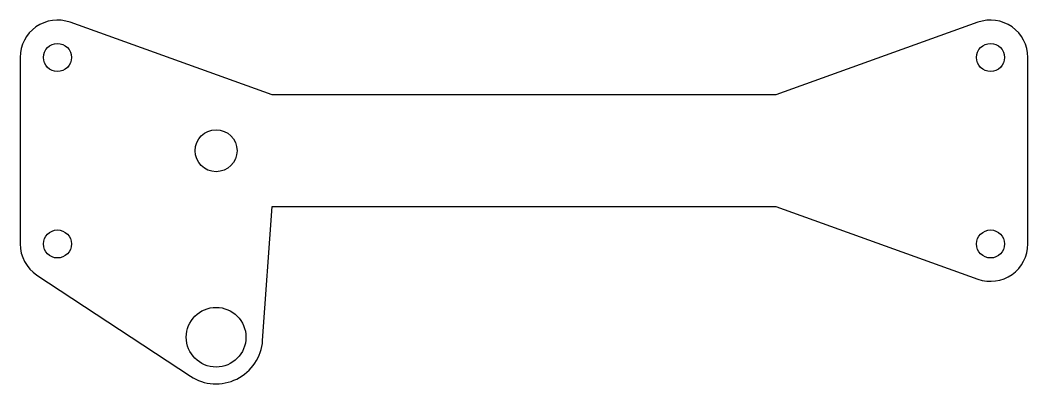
# Model space of a CAD drawing. Header units: millimetres. Extents: x -14 to 94, y -25 to 14.
import ezdxf

# ---------------------------------------------------------------- set-up
doc = ezdxf.new("R2010")
doc.units = ezdxf.units.MM
doc.layers.get('0').update_dxf_attribs({"linetype": 'CONTINUOUS'})

msp = doc.modelspace()

# ---------------------------------------------------------------- linework, layer by layer
msp.add_lwpolyline([(4.25, -24.18, 0.573498), (11.99, -20.35), (13, -6), (67, -6), (88.65, -13.77, 0.51908), (94, -10), (94, 10, 0.51908), (88.65, 13.77), (67, 6), (13, 6), (-8.65, 13.77, 0.51908), (-14, 10), (-14, -10, 0.252241), (-12.2, -13.34)], format="xyb", close=True)
for centre, radius in [((-10, 10), 1.5), ((90, 10), 1.5), ((7, 0), 2.25), ((-10, -10), 1.5), ((90, -10), 1.5), ((7, -20), 3.2)]:
    msp.add_circle(centre, radius)

doc.saveas('drawing.dxf')
